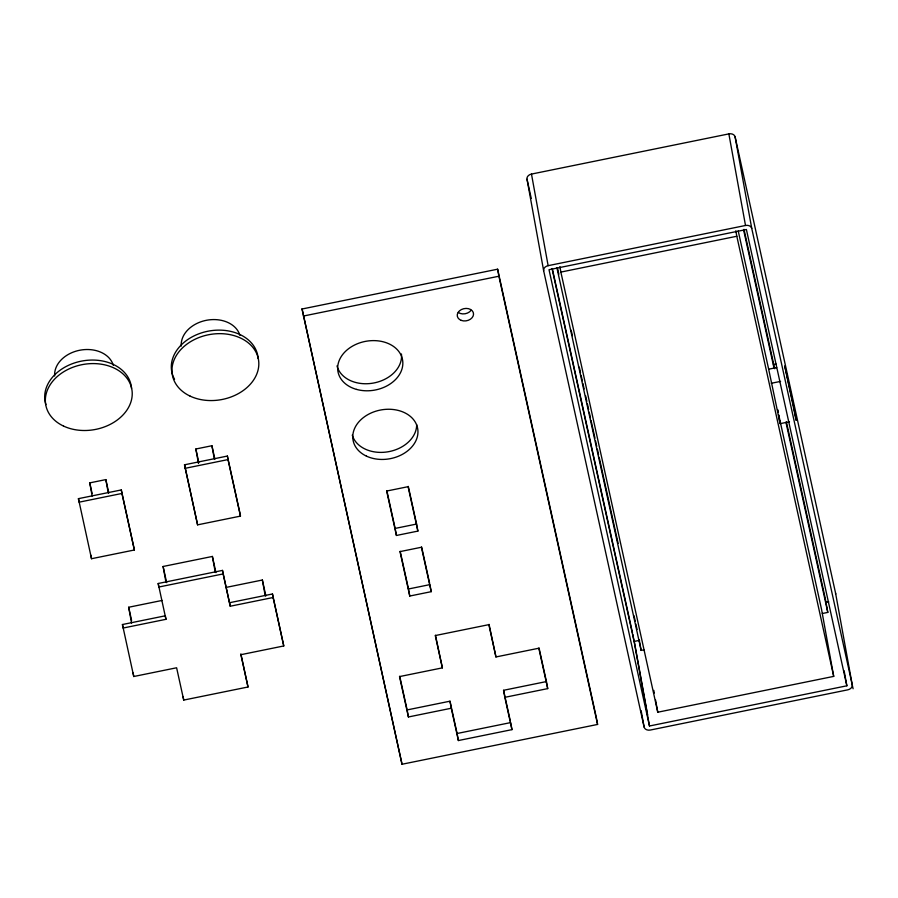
<?xml version="1.0" encoding="UTF-8"?>
<svg xmlns="http://www.w3.org/2000/svg" width="898" height="898" viewBox="0 0 898 898"><rect width="100%" height="100%" fill="white"/><g stroke="black" fill="none" stroke-linecap="round" stroke-linejoin="round"><path stroke-width="1.35" d="M531.481 174.077L728.862 133.892A5.467 4.131 -10.3 0 1 735.103 136.833L835.567 593.118L852.213 684.714A5.467 4.131 -10.3 0 1 847.746 689.844L650.365 730.029A5.467 4.131 -10.3 0 1 644.124 727.088L543.66 270.803L527.014 179.207A5.467 4.131 -10.3 0 1 531.481 174.077L548.128 265.673A5.467 4.131 -10.3 0 0 543.66 270.803M302.065 309.002L497.627 269.187L596.306 717.39L597.585 724.439L402.023 764.254L302.065 309.002L402.023 764.254M548.128 265.673L745.508 225.477A5.467 4.131 -10.3 0 1 751.749 228.429L853.1 688.755M303.344 316.051L498.906 276.225L497.627 269.187M778.757 415.056L821.558 609.45L833.714 676.385L657.774 712.215L560.868 272.083L736.82 236.253L735.821 230.786M198.48 463.536L195.843 449L211.917 445.734L214.88 459.192M92.168 496.089L89.766 482.877L105.841 479.599L108.804 493.058M184.517 464.794L227.374 456.061L239.822 512.601L240.462 516.114L197.594 524.847L184.517 464.794L197.594 524.847M185.156 468.318L228.013 459.585L227.374 456.061M78.429 498.659L121.297 489.938L134.386 549.991L91.517 558.713L78.429 498.659L79.069 502.184L121.937 493.462L121.297 489.938M773.38 364.588L776.052 364.038M789.488 421.757L780.115 423.665L768.666 369.201L776.691 367.563M771.225 383.289L780.598 381.381M165.984 582.342L163.099 566.481L212.388 556.446L215.947 572.598M416.593 524.05L417.873 531.1L396.433 535.466L395.154 528.417L416.593 524.05L408.287 486.368M222.491 570.41L223.131 573.923L158.834 587.023L158.194 583.498L222.491 570.41L230.236 606.229L273.104 597.507L272.464 593.982L229.596 602.704M131.557 623.1L128.672 607.25L162.168 600.425M226.195 587.393L262.362 580.018L265.864 595.946M122.442 624.525L165.311 615.804L165.95 619.317L123.082 628.05L122.442 624.525L133.757 676.508L176.614 667.775L183.731 700.081L248.016 686.992L240.855 653.856M409.769 596.036L408.489 588.987L429.918 584.62L431.208 591.67L409.769 596.036L399.992 551.619L421.42 547.252L431.208 591.67M272.464 593.982L283.768 645.954L240.911 654.687L248.016 686.992M435.474 635.245L442.377 667.865L399.52 676.587L408.41 716.974L451.267 708.241L449.988 701.192L407.131 709.925L408.41 716.974M442.377 667.865L435.272 635.56L488.849 624.649L495.954 656.954L538.822 648.221L547.713 688.609L504.844 697.331L511.961 729.636L458.384 740.547L451.267 708.241M639.601 640.33L634.111 641.453L552.057 268.749M826.003 602.378L828.742 601.817M556.906 267.795L641.138 650.41L643.888 649.849M822.31 613.514L827.799 612.402L825.24 598.315L786.435 422.038M504.844 697.331L503.565 690.293L546.433 681.56L539.024 647.907M458.384 740.547L457.104 733.498L510.681 722.587L511.961 729.636M846.859 685.803L746.395 229.518L549.015 269.714L649.479 725.999L846.859 685.803L844.131 670.806M744.015 229.36L774.693 368.741M743.589 229.888L774.02 368.101M785.918 422.172L827.799 612.402M738.223 230.932L768.666 369.201M778.151 412.317L777.556 409.578L778.016 412.137M736.82 236.253L833.714 676.385M557.647 268.738L558.859 274.193M571.195 330.228L572.396 335.695M579.311 367.125L580.512 372.591M581.118 375.319L582.319 380.786M582.925 383.513L584.127 388.98M585.631 395.816L586.832 401.283M587.438 404.01L588.639 409.477M589.245 412.216L590.446 417.682M591.052 420.41L594.959 438.179M595.565 440.907L596.766 446.373M597.361 449.112L598.573 454.579M599.168 457.306L618.127 543.402M634.067 615.826L635.268 621.293M635.874 624.02L637.075 629.487M552.281 268.547L632.529 633.034M527.014 179.207L531.246 198.391M498.906 276.225L597.585 724.439M489.051 624.335L495.954 656.954M503.565 690.293L510.378 721.24M421.622 546.938L429.626 583.273M417.873 531.1L408.085 486.682L386.656 491.049L396.433 535.466M449.988 701.192L457.104 733.498M386.858 490.735L395.154 528.417M400.194 551.293L408.489 588.987M399.722 676.273L407.131 709.925M273.104 597.507L283.768 645.954M228.013 459.585L240.462 516.114M195.843 449L198.806 462.47M223.131 573.923L230.236 606.229M163.099 566.481L166.658 582.634M158.194 583.498L165.95 619.317M121.937 493.462L134.386 549.991M128.672 607.25L131.602 620.518M89.766 482.877L92.135 493.642M735.103 136.833L751.749 228.429M728.862 133.892L745.508 225.477M778.476 414.696L780.115 423.665M653.8 690.36L654.294 693.088M655.54 699.924L657.774 712.215M639.275 640.162L641.138 650.41M634.224 641.172L647.638 714.999M632.832 634.403L649.479 725.999M641.138 710.677L644.124 727.088M559.881 266.616L560.868 272.083M546.433 681.56L547.713 688.609M262.362 580.018L265.247 595.879M211.917 445.734L214.319 458.945M212.388 556.446L215.273 572.295M183.091 696.556L183.731 700.081M105.841 479.599L108.243 492.811M133.117 672.984L133.757 676.508M90.878 555.2L91.517 558.713M835.567 593.118A5.467 4.131 -10.3 0 1 835.611 594.207M45.933 404.628A43.744 33.069 -10.3 0 1 81.83 361.052A43.744 33.069 -10.3 0 1 131.535 388.464M54.666 376.015A29.892 22.596 -10.3 0 1 80.214 350.153A29.892 22.596 -10.3 0 1 113.294 365.273M174.549 379.282A43.744 33.069 -10.3 0 1 205.227 331.822A43.744 33.069 -10.3 0 1 258.13 358.526M181.261 346.067A29.892 22.596 -10.3 0 1 206.809 320.216A29.892 22.596 -10.3 0 1 239.901 335.336M401.44 353.992A32.811 24.796 -10.3 0 1 373.523 383.042A32.811 24.796 -10.3 0 1 336.997 365.879M416.672 424.631A32.811 24.796 -10.3 0 1 387.734 451.84A32.811 24.796 -10.3 0 1 352.263 435.103M471.124 310.281A8.205 6.196 -10.3 0 1 458.294 312.47M793.619 406.3L784.729 365.924L796.189 420.399L793.619 406.3M63.5 426.056A43.744 33.069 -10.3 0 0 132.028 396.972A43.744 33.069 -10.3 0 0 70.819 368.101A43.744 33.069 -10.3 0 0 63.5 426.056M190.107 396.119A43.744 33.069 -10.3 0 0 258.624 367.035A43.744 33.069 -10.3 0 0 197.425 338.164A43.744 33.069 -10.3 0 0 190.107 396.119M366.418 456.117A32.811 24.796 -10.3 0 0 417.806 434.295A32.811 24.796 -10.3 0 0 371.895 412.642A32.811 24.796 -10.3 0 0 366.418 456.117M356.495 389.395A32.811 24.796 -10.3 0 0 402.719 361.041A32.811 24.796 -10.3 0 0 351.556 346.684A32.811 24.796 -10.3 0 0 356.495 389.395M461.246 320.384A8.205 6.196 -10.3 0 0 473.538 314.132A8.205 6.196 -10.3 0 0 461.381 309.563A8.205 6.196 -10.3 0 0 461.246 320.384"/></g></svg>
